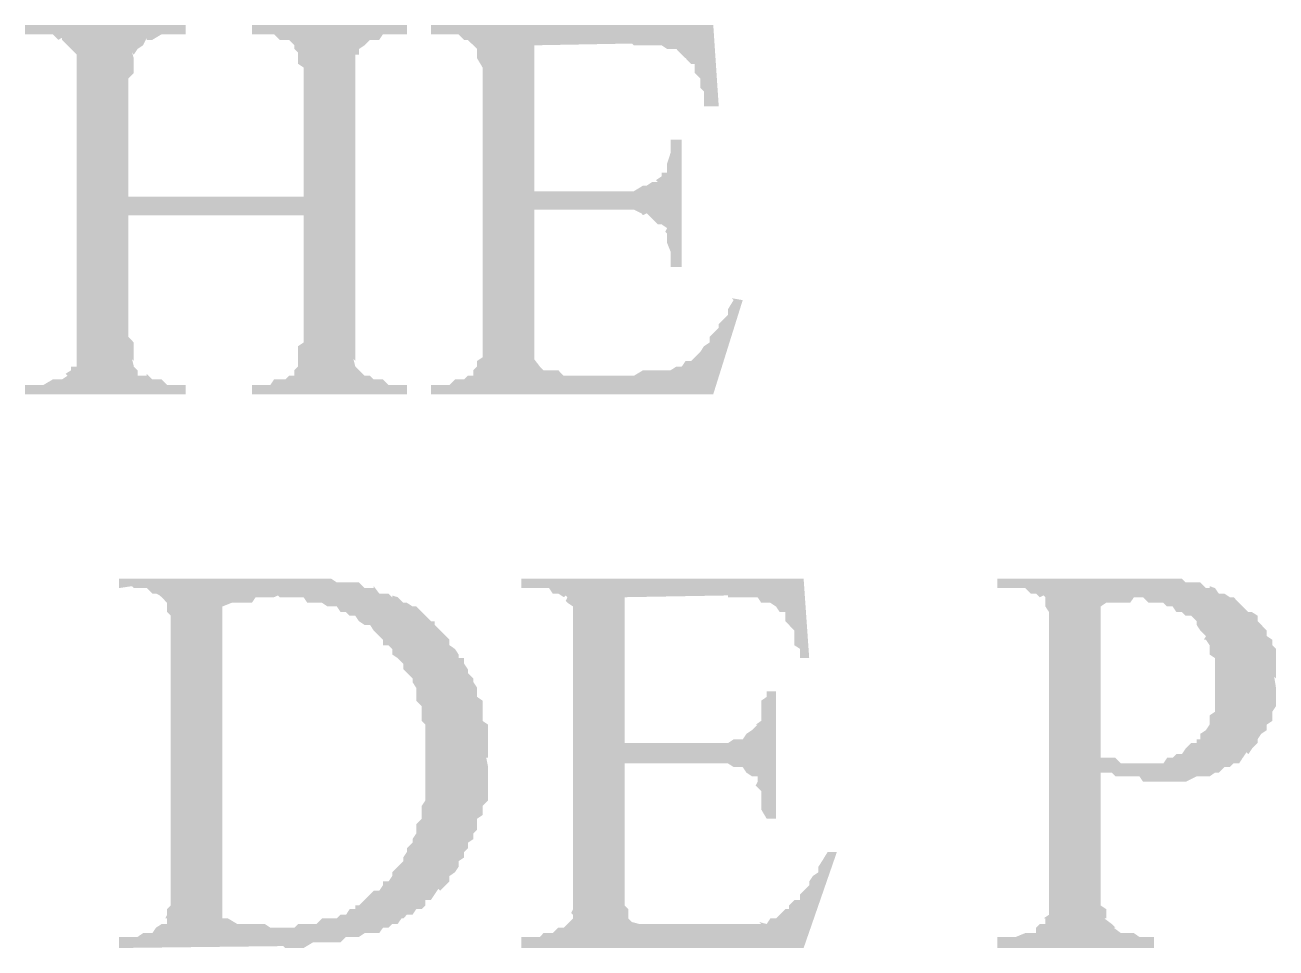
# Model space of a CAD drawing. Header units: millimetres. Extents: x 3240 to 3412, y 1366 to 1426.
# Drawn here: x 3283.679 to 3284.801, y 1375.27 to 1376.097 of the extents above; entities that cross this region are included whole.
import ezdxf

# ---------------------------------------------------------------- set-up
doc = ezdxf.new("R2010")
doc.units = ezdxf.units.MM

msp = doc.modelspace()

# ---------------------------------------------------------------- hatches: boundary and pattern name
at = {"true_color": 0x000007}
for points in [[(3283.772, 1375.943), (3283.9291, 1375.943), (3283.9291, 1376.0372), (3283.9291, 1376.0455), (3283.9291, 1376.0488), (3283.9291, 1376.0587), (3283.9241, 1376.062), (3283.9241, 1376.067), (3283.9241, 1376.0703), (3283.9241, 1376.072), (3283.9208, 1376.0753), (3283.9208, 1376.0786), (3283.9159, 1376.0835), (3283.9126, 1376.0835), (3283.9076, 1376.0835), (3283.9026, 1376.0885), (3283.8993, 1376.0885), (3283.8944, 1376.0885), (3283.8911, 1376.0885), (3283.8828, 1376.0885), (3283.8828, 1376.0968), (3284.0217, 1376.0968), (3284.0217, 1376.0885), (3284.0085, 1376.0885), (3284.0052, 1376.0885), (3284.0002, 1376.0885), (3283.9969, 1376.0835), (3283.9919, 1376.0835), (3283.9886, 1376.0835), (3283.9837, 1376.0786), (3283.9787, 1376.0753), (3283.9787, 1376.0703), (3283.9754, 1376.0703), (3283.9754, 1376.067), (3283.9754, 1376.062), (3283.9754, 1376.0587), (3283.9754, 1376.0538), (3283.9754, 1376.0488), (3283.9754, 1376.0405), (3283.9754, 1376.0372), (3283.9754, 1375.8255), (3283.9754, 1375.8173), (3283.9754, 1375.8123), (3283.9754, 1375.809), (3283.9754, 1375.7991), (3283.9754, 1375.7958), (3283.9738, 1375.7974), (3283.9754, 1375.7908), (3283.9787, 1375.7875), (3283.9837, 1375.7825), (3283.9886, 1375.7825), (3283.987, 1375.7842), (3283.9919, 1375.7792), (3283.9969, 1375.7792), (3284.0002, 1375.7792), (3284.0052, 1375.7743), (3284.0085, 1375.7743), (3284.0217, 1375.7743), (3284.0217, 1375.766), (3283.8828, 1375.766), (3283.8828, 1375.7743), (3283.8911, 1375.7743), (3283.8993, 1375.7743), (3283.9026, 1375.7792), (3283.9076, 1375.7792), (3283.9126, 1375.7792), (3283.9159, 1375.7825), (3283.9208, 1375.7825), (3283.9208, 1375.7875), (3283.9241, 1375.7908), (3283.9241, 1375.7925), (3283.9241, 1375.7958), (3283.9241, 1375.7991), (3283.9241, 1375.809), (3283.9291, 1375.8123), (3283.9291, 1375.8206), (3283.9291, 1375.8255), (3283.9291, 1375.9264), (3283.772, 1375.9264), (3283.772, 1375.8255), (3283.772, 1375.8173), (3283.7769, 1375.8123), (3283.7769, 1375.809), (3283.7769, 1375.7991), (3283.7769, 1375.7958), (3283.7753, 1375.7974), (3283.7769, 1375.7908), (3283.7802, 1375.7875), (3283.7802, 1375.7825), (3283.7885, 1375.7825), (3283.7885, 1375.7842), (3283.7935, 1375.7792), (3283.7968, 1375.7792), (3283.8018, 1375.7792), (3283.8067, 1375.7743), (3283.81, 1375.7743), (3283.8233, 1375.7743), (3283.8233, 1375.766), (3283.6794, 1375.766), (3283.6794, 1375.7743), (3283.6909, 1375.7743), (3283.6959, 1375.7743), (3283.7042, 1375.7792), (3283.7091, 1375.7792), (3283.7124, 1375.7792), (3283.7174, 1375.7825), (3283.7157, 1375.7842), (3283.7207, 1375.7875), (3283.7207, 1375.7908), (3283.7257, 1375.7908), (3283.7257, 1375.7958), (3283.7257, 1375.7991), (3283.7257, 1375.809), (3283.7257, 1375.8123), (3283.7257, 1375.8206), (3283.7257, 1375.8255), (3283.7257, 1376.0372), (3283.7257, 1376.0455), (3283.7257, 1376.0488), (3283.7257, 1376.0587), (3283.7257, 1376.062), (3283.7257, 1376.067), (3283.7257, 1376.0703), (3283.724, 1376.072), (3283.7207, 1376.0753), (3283.7174, 1376.0786), (3283.7124, 1376.0835), (3283.7124, 1376.0852), (3283.7091, 1376.0835), (3283.7042, 1376.0885), (3283.7009, 1376.0885), (3283.6959, 1376.0885), (3283.6909, 1376.0885), (3283.6794, 1376.0885), (3283.6794, 1376.0968), (3283.8233, 1376.0968), (3283.8233, 1376.0885), (3283.81, 1376.0885), (3283.8067, 1376.0885), (3283.8018, 1376.0885), (3283.7935, 1376.0835), (3283.7885, 1376.0835), (3283.7885, 1376.0852), (3283.7852, 1376.0786), (3283.7802, 1376.0753), (3283.7769, 1376.0703), (3283.7753, 1376.072), (3283.7769, 1376.067), (3283.7769, 1376.062), (3283.7769, 1376.0587), (3283.7769, 1376.0538), (3283.772, 1376.0488), (3283.772, 1376.0405), (3283.772, 1376.0372)], [(3284.1358, 1376.0786), (3284.1358, 1375.9479), (3284.2086, 1375.9479), (3284.2169, 1375.9479), (3284.2202, 1375.9479), (3284.2251, 1375.9479), (3284.2334, 1375.9529), (3284.2384, 1375.9529), (3284.2367, 1375.9529), (3284.2417, 1375.9562), (3284.2466, 1375.9562), (3284.245, 1375.9578), (3284.25, 1375.9612), (3284.25, 1375.9645), (3284.2549, 1375.9645), (3284.2549, 1375.9694), (3284.2549, 1375.9727), (3284.2582, 1375.9827), (3284.2582, 1375.986), (3284.2582, 1375.9909), (3284.2582, 1375.9942), (3284.2681, 1375.9942), (3284.2681, 1375.8801), (3284.2582, 1375.8801), (3284.2582, 1375.8884), (3284.2582, 1375.8933), (3284.2549, 1375.9016), (3284.2549, 1375.9049), (3284.2549, 1375.9099), (3284.2533, 1375.9115), (3284.2549, 1375.9148), (3284.25, 1375.9182), (3284.2466, 1375.9182), (3284.2417, 1375.9231), (3284.2384, 1375.9264), (3284.2367, 1375.9281), (3284.2334, 1375.9264), (3284.2318, 1375.9281), (3284.2251, 1375.9314), (3284.2202, 1375.9314), (3284.2169, 1375.9314), (3284.2119, 1375.9314), (3284.2086, 1375.9314), (3284.1358, 1375.9314), (3284.1358, 1375.8206), (3284.1358, 1375.8123), (3284.1358, 1375.809), (3284.1358, 1375.804), (3284.1358, 1375.7991), (3284.1358, 1375.7958), (3284.1358, 1375.7974), (3284.1408, 1375.7908), (3284.1441, 1375.7875), (3284.1491, 1375.7875), (3284.1524, 1375.7875), (3284.1573, 1375.7875), (3284.1623, 1375.7825), (3284.2202, 1375.7825), (3284.2251, 1375.7825), (3284.2334, 1375.7875), (3284.2384, 1375.7875), (3284.2417, 1375.7875), (3284.2466, 1375.7875), (3284.25, 1375.7875), (3284.2549, 1375.7875), (3284.2582, 1375.7875), (3284.2632, 1375.7908), (3284.2681, 1375.7908), (3284.2715, 1375.7958), (3284.2764, 1375.7958), (3284.2797, 1375.7991), (3284.2847, 1375.804), (3284.288, 1375.809), (3284.293, 1375.8123), (3284.293, 1375.8173), (3284.2963, 1375.8206), (3284.3012, 1375.8255), (3284.3012, 1375.8288), (3284.3062, 1375.8338), (3284.3095, 1375.8371), (3284.3095, 1375.8421), (3284.3145, 1375.8503), (3284.3128, 1375.852), (3284.3227, 1375.8503), (3284.2963, 1375.766), (3284.0432, 1375.766), (3284.0432, 1375.7743), (3284.0515, 1375.7743), (3284.0598, 1375.7743), (3284.0647, 1375.7792), (3284.068, 1375.7792), (3284.073, 1375.7792), (3284.0763, 1375.7825), (3284.0813, 1375.7825), (3284.0813, 1375.7875), (3284.0846, 1375.7908), (3284.0846, 1375.7925), (3284.0846, 1375.7958), (3284.0895, 1375.7991), (3284.0895, 1375.804), (3284.0895, 1375.809), (3284.0895, 1375.8173), (3284.0895, 1375.8206), (3284.0895, 1375.8255), (3284.0895, 1376.0405), (3284.0895, 1376.0455), (3284.0895, 1376.0538), (3284.0895, 1376.0587), (3284.0846, 1376.067), (3284.0846, 1376.0703), (3284.0846, 1376.072), (3284.0846, 1376.0753), (3284.0813, 1376.0786), (3284.0796, 1376.0802), (3284.0763, 1376.0835), (3284.073, 1376.0835), (3284.068, 1376.0885), (3284.0647, 1376.0885), (3284.0565, 1376.0885), (3284.0515, 1376.0885), (3284.0432, 1376.0885), (3284.0432, 1376.0968), (3284.2963, 1376.0968), (3284.3012, 1376.024), (3284.288, 1376.024), (3284.288, 1376.0323), (3284.288, 1376.0372), (3284.2847, 1376.0405), (3284.2847, 1376.0455), (3284.2847, 1376.0488), (3284.2797, 1376.0538), (3284.2797, 1376.0587), (3284.2797, 1376.062), (3284.2764, 1376.062), (3284.2715, 1376.067), (3284.2681, 1376.0703), (3284.2632, 1376.0753), (3284.2582, 1376.0753), (3284.2549, 1376.0753), (3284.25, 1376.0786), (3284.2466, 1376.0786), (3284.2384, 1376.0786), (3284.2334, 1376.0786), (3284.2251, 1376.0786), (3284.2235, 1376.0802)], [(3284.2169, 1375.5841), (3284.2169, 1375.4534), (3284.288, 1375.4534), (3284.2963, 1375.4534), (3284.3062, 1375.4534), (3284.3095, 1375.4534), (3284.3145, 1375.4567), (3284.3178, 1375.4567), (3284.3227, 1375.4567), (3284.326, 1375.4617), (3284.331, 1375.465), (3284.336, 1375.4699), (3284.3343, 1375.4699), (3284.3393, 1375.4733), (3284.3393, 1375.4782), (3284.3393, 1375.4865), (3284.3393, 1375.4914), (3284.3442, 1375.4948), (3284.3442, 1375.4997), (3284.3525, 1375.4997), (3284.3525, 1375.3856), (3284.3442, 1375.3856), (3284.3393, 1375.3939), (3284.3393, 1375.4021), (3284.3393, 1375.4054), (3284.3393, 1375.4104), (3284.336, 1375.4137), (3284.3343, 1375.4154), (3284.336, 1375.4187), (3284.336, 1375.4236), (3284.331, 1375.4236), (3284.326, 1375.4269), (3284.3227, 1375.4319), (3284.3211, 1375.4319), (3284.3178, 1375.4319), (3284.3145, 1375.4319), (3284.3095, 1375.4352), (3284.3062, 1375.4352), (3284.2963, 1375.4352), (3284.293, 1375.4352), (3284.288, 1375.4352), (3284.2169, 1375.4352), (3284.2169, 1375.3261), (3284.2169, 1375.3211), (3284.2169, 1375.3128), (3284.2169, 1375.3079), (3284.2202, 1375.3046), (3284.2202, 1375.2996), (3284.2202, 1375.3012), (3284.2202, 1375.2963), (3284.2251, 1375.2913), (3284.2235, 1375.293), (3284.2301, 1375.2913), (3284.2334, 1375.2913), (3284.2384, 1375.2913), (3284.2466, 1375.2913), (3284.3012, 1375.2913), (3284.3095, 1375.2913), (3284.3145, 1375.2913), (3284.3178, 1375.2913), (3284.326, 1375.2913), (3284.331, 1375.2913), (3284.336, 1375.2913), (3284.3393, 1375.2913), (3284.3376, 1375.293), (3284.3442, 1375.2913), (3284.3475, 1375.2963), (3284.3525, 1375.2963), (3284.3558, 1375.2996), (3284.3608, 1375.3046), (3284.3641, 1375.3046), (3284.3641, 1375.3079), (3284.369, 1375.3128), (3284.374, 1375.3128), (3284.374, 1375.3178), (3284.3773, 1375.3211), (3284.3823, 1375.3261), (3284.3823, 1375.3294), (3284.3856, 1375.3343), (3284.3905, 1375.3376), (3284.3905, 1375.3426), (3284.3938, 1375.3476), (3284.3988, 1375.3558), (3284.3972, 1375.3558), (3284.4071, 1375.3558), (3284.3773, 1375.2698), (3284.1243, 1375.2698), (3284.1243, 1375.2797), (3284.1358, 1375.2797), (3284.1408, 1375.2797), (3284.1441, 1375.2831), (3284.1491, 1375.2831), (3284.1524, 1375.2831), (3284.1573, 1375.288), (3284.1623, 1375.288), (3284.1656, 1375.2913), (3284.1706, 1375.2963), (3284.1706, 1375.2996), (3284.1689, 1375.3012), (3284.1706, 1375.3046), (3284.1706, 1375.3079), (3284.1706, 1375.3128), (3284.1706, 1375.3211), (3284.1706, 1375.3261), (3284.1706, 1375.3294), (3284.1706, 1375.546), (3284.1706, 1375.5493), (3284.1706, 1375.5593), (3284.1706, 1375.5626), (3284.1706, 1375.5708), (3284.1706, 1375.5758), (3284.1656, 1375.5791), (3284.164, 1375.5808), (3284.1656, 1375.5841), (3284.164, 1375.5857), (3284.1623, 1375.5841), (3284.1573, 1375.5874), (3284.1524, 1375.5874), (3284.1491, 1375.5923), (3284.1441, 1375.5923), (3284.1408, 1375.5923), (3284.1358, 1375.5923), (3284.1243, 1375.5923), (3284.1243, 1375.6006), (3284.3773, 1375.6006), (3284.3823, 1375.5295), (3284.374, 1375.5295), (3284.374, 1375.5378), (3284.369, 1375.5411), (3284.369, 1375.546), (3284.369, 1375.5543), (3284.3641, 1375.5593), (3284.3608, 1375.5626), (3284.3608, 1375.5675), (3284.3608, 1375.5708), (3284.3558, 1375.5708), (3284.3525, 1375.5758), (3284.3475, 1375.5791), (3284.3442, 1375.5791), (3284.3393, 1375.5791), (3284.336, 1375.5841), (3284.331, 1375.5841), (3284.326, 1375.5841), (3284.3227, 1375.5841), (3284.3145, 1375.5841), (3284.3095, 1375.5841), (3284.3095, 1375.5857)]]:
    msp.add_hatch(color=7, dxfattribs=at).paths.add_polyline_path(points)
h = msp.add_hatch(color=7, dxfattribs=at)
h.paths.add_polyline_path([(3283.7637, 1375.2698), (3283.7637, 1375.2797), (3283.7769, 1375.2797), (3283.7802, 1375.2797), (3283.7852, 1375.2831), (3283.7885, 1375.2831), (3283.7935, 1375.2831), (3283.7968, 1375.288), (3283.8018, 1375.2913), (3283.8067, 1375.2913), (3283.8067, 1375.2963), (3283.8051, 1375.2963), (3283.8067, 1375.2996), (3283.8067, 1375.3046), (3283.81, 1375.3079), (3283.81, 1375.3128), (3283.81, 1375.3211), (3283.81, 1375.3261), (3283.81, 1375.3294), (3283.81, 1375.5411), (3283.81, 1375.5493), (3283.81, 1375.5593), (3283.81, 1375.5626), (3283.81, 1375.5675), (3283.8067, 1375.5708), (3283.8067, 1375.5758), (3283.8067, 1375.5791), (3283.8018, 1375.5841), (3283.8001, 1375.5857), (3283.7968, 1375.5874), (3283.7935, 1375.5874), (3283.7885, 1375.5923), (3283.7852, 1375.5923), (3283.7769, 1375.5923), (3283.7753, 1375.594), (3283.7637, 1375.5923), (3283.7637, 1375.6006), (3283.8944, 1375.6006), (3283.9026, 1375.6006), (3283.9076, 1375.6006), (3283.9159, 1375.6006), (3283.9208, 1375.6006), (3283.9291, 1375.6006), (3283.9324, 1375.6006), (3283.9374, 1375.6006), (3283.9456, 1375.6006), (3283.9506, 1375.6006), (3283.9539, 1375.6006), (3283.9589, 1375.5973), (3283.9622, 1375.5973), (3283.9671, 1375.5973), (3283.9704, 1375.5973), (3283.9787, 1375.5973), (3283.9837, 1375.5923), (3283.9886, 1375.5923), (3283.9919, 1375.5923), (3283.9919, 1375.594), (3283.9969, 1375.5874), (3284.0002, 1375.5874), (3284.0052, 1375.5874), (3284.0085, 1375.5841), (3284.0085, 1375.5857), (3284.0134, 1375.5841), (3284.0184, 1375.5791), (3284.0217, 1375.5791), (3284.0267, 1375.5758), (3284.03, 1375.5758), (3284.035, 1375.5708), (3284.0383, 1375.5675), (3284.0432, 1375.5626), (3284.0465, 1375.5626), (3284.0465, 1375.5593), (3284.0515, 1375.5543), (3284.0565, 1375.5493), (3284.0598, 1375.546), (3284.0598, 1375.5411), (3284.0647, 1375.5378), (3284.068, 1375.5328), (3284.068, 1375.5295), (3284.073, 1375.5295), (3284.073, 1375.5245), (3284.0763, 1375.5196), (3284.0763, 1375.5163), (3284.0813, 1375.5113), (3284.0813, 1375.508), (3284.0846, 1375.503), (3284.0846, 1375.4997), (3284.0846, 1375.4948), (3284.0895, 1375.4914), (3284.0895, 1375.4865), (3284.0895, 1375.4815), (3284.0895, 1375.4733), (3284.0945, 1375.4699), (3284.0945, 1375.465), (3284.0945, 1375.4617), (3284.0945, 1375.4567), (3284.0945, 1375.4534), (3284.0945, 1375.4435), (3284.0945, 1375.4402), (3284.0928, 1375.4402), (3284.0945, 1375.4319), (3284.0945, 1375.4269), (3284.0945, 1375.4236), (3284.0945, 1375.4187), (3284.0945, 1375.4137), (3284.0945, 1375.4054), (3284.0945, 1375.4021), (3284.0895, 1375.3972), (3284.0895, 1375.3939), (3284.0895, 1375.3889), (3284.0846, 1375.3856), (3284.0846, 1375.3806), (3284.0846, 1375.3757), (3284.0813, 1375.3724), (3284.0813, 1375.3674), (3284.0763, 1375.3641), (3284.0763, 1375.3591), (3284.073, 1375.3558), (3284.073, 1375.3509), (3284.068, 1375.3476), (3284.068, 1375.3426), (3284.0647, 1375.3376), (3284.0598, 1375.3343), (3284.0598, 1375.3294), (3284.0565, 1375.3261), (3284.0515, 1375.3211), (3284.0498, 1375.3227), (3284.0465, 1375.3178), (3284.0432, 1375.3128), (3284.0383, 1375.3128), (3284.0383, 1375.3079), (3284.035, 1375.3046), (3284.03, 1375.3046), (3284.0267, 1375.2996), (3284.0217, 1375.2996), (3284.0184, 1375.2963), (3284.0168, 1375.2963), (3284.0134, 1375.2913), (3284.0085, 1375.2913), (3284.0052, 1375.288), (3284.0002, 1375.288), (3283.9969, 1375.2831), (3283.9919, 1375.2831), (3283.9837, 1375.2831), (3283.9787, 1375.2797), (3283.9754, 1375.2797), (3283.9704, 1375.2797), (3283.9671, 1375.2797), (3283.9622, 1375.2748), (3283.9589, 1375.2748), (3283.9506, 1375.2748), (3283.9456, 1375.2748), (3283.9407, 1375.2748), (3283.9374, 1375.2748), (3283.9291, 1375.2698), (3283.9241, 1375.2698), (3283.9208, 1375.2698), (3283.9126, 1375.2698), (3283.9109, 1375.2715)])
h.paths.add_polyline_path([(3283.8563, 1375.2963), (3283.8613, 1375.2963), (3283.8696, 1375.2913), (3283.8729, 1375.2913), (3283.8778, 1375.2913), (3283.8828, 1375.2913), (3283.8911, 1375.2913), (3283.8944, 1375.2913), (3283.8993, 1375.288), (3283.9026, 1375.288), (3283.9076, 1375.288), (3283.9059, 1375.288), (3283.9126, 1375.288), (3283.9208, 1375.288), (3283.9241, 1375.2913), (3283.9291, 1375.2913), (3283.9324, 1375.2913), (3283.9374, 1375.2913), (3283.9407, 1375.2913), (3283.9456, 1375.2963), (3283.9539, 1375.2963), (3283.9589, 1375.2963), (3283.9622, 1375.2996), (3283.9671, 1375.2996), (3283.9704, 1375.3046), (3283.9754, 1375.3046), (3283.9754, 1375.3079), (3283.9787, 1375.3079), (3283.9837, 1375.3128), (3283.9886, 1375.3178), (3283.9919, 1375.3211), (3283.9969, 1375.3211), (3284.0002, 1375.3261), (3284.0002, 1375.3294), (3284.0052, 1375.3294), (3284.0085, 1375.3343), (3284.0085, 1375.3376), (3284.0134, 1375.3426), (3284.0184, 1375.3476), (3284.0184, 1375.3509), (3284.0217, 1375.3558), (3284.0217, 1375.3591), (3284.0267, 1375.3641), (3284.0267, 1375.3674), (3284.03, 1375.3724), (3284.03, 1375.3757), (3284.03, 1375.3806), (3284.035, 1375.3856), (3284.035, 1375.3889), (3284.035, 1375.3939), (3284.035, 1375.3972), (3284.0383, 1375.4021), (3284.0383, 1375.4104), (3284.0383, 1375.4137), (3284.0383, 1375.4187), (3284.0383, 1375.4236), (3284.0383, 1375.4319), (3284.0383, 1375.4352), (3284.0383, 1375.4369), (3284.0383, 1375.4402), (3284.0383, 1375.4484), (3284.0383, 1375.4534), (3284.0383, 1375.4567), (3284.0383, 1375.465), (3284.0383, 1375.4699), (3284.035, 1375.4733), (3284.035, 1375.4782), (3284.035, 1375.4815), (3284.035, 1375.4865), (3284.03, 1375.4914), (3284.03, 1375.4948), (3284.03, 1375.503), (3284.0267, 1375.508), (3284.0267, 1375.5113), (3284.0217, 1375.5163), (3284.0201, 1375.5179), (3284.0184, 1375.5196), (3284.0184, 1375.5245), (3284.0134, 1375.5295), (3284.0085, 1375.5328), (3284.0085, 1375.5378), (3284.0052, 1375.5411), (3284.0002, 1375.5411), (3284.0002, 1375.546), (3283.9969, 1375.5493), (3283.9919, 1375.5543), (3283.9886, 1375.5593), (3283.9837, 1375.5593), (3283.9787, 1375.5626), (3283.9754, 1375.5675), (3283.9704, 1375.5675), (3283.9671, 1375.5708), (3283.9622, 1375.5708), (3283.9589, 1375.5758), (3283.9539, 1375.5758), (3283.9506, 1375.5758), (3283.9456, 1375.5791), (3283.9407, 1375.5791), (3283.9374, 1375.5791), (3283.9324, 1375.5791), (3283.9291, 1375.5841), (3283.9208, 1375.5841), (3283.9159, 1375.5841), (3283.9126, 1375.5841), (3283.9076, 1375.5841), (3283.9059, 1375.5857), (3283.9026, 1375.5841), (3283.8993, 1375.5841), (3283.8944, 1375.5841), (3283.8861, 1375.5841), (3283.8828, 1375.5791), (3283.8778, 1375.5791), (3283.8729, 1375.5791), (3283.8696, 1375.5791), (3283.8646, 1375.5791), (3283.8563, 1375.5758)])
h = msp.add_hatch(color=7, dxfattribs=at)
h.paths.add_polyline_path([(3284.6436, 1375.4269), (3284.6436, 1375.3294), (3284.6436, 1375.3211), (3284.6436, 1375.3178), (3284.6436, 1375.3079), (3284.6485, 1375.3046), (3284.6485, 1375.2996), (3284.6485, 1375.2963), (3284.6469, 1375.2963), (3284.6535, 1375.2913), (3284.6519, 1375.293), (3284.6568, 1375.288), (3284.6552, 1375.288), (3284.6618, 1375.2831), (3284.6651, 1375.2831), (3284.6734, 1375.2831), (3284.6783, 1375.2797), (3284.6767, 1375.2797), (3284.6915, 1375.2797), (3284.6915, 1375.2698), (3284.551, 1375.2698), (3284.551, 1375.2797), (3284.5642, 1375.2797), (3284.5675, 1375.2797), (3284.5758, 1375.2831), (3284.5807, 1375.2831), (3284.5857, 1375.2831), (3284.5857, 1375.288), (3284.589, 1375.2913), (3284.594, 1375.2913), (3284.594, 1375.2963), (3284.5923, 1375.2963), (3284.5973, 1375.2996), (3284.5973, 1375.3046), (3284.5973, 1375.3079), (3284.5973, 1375.3128), (3284.5973, 1375.3211), (3284.5973, 1375.3261), (3284.5973, 1375.3294), (3284.5973, 1375.5411), (3284.5973, 1375.5493), (3284.5973, 1375.5593), (3284.5973, 1375.5626), (3284.5973, 1375.5675), (3284.5973, 1375.5708), (3284.594, 1375.5758), (3284.594, 1375.5791), (3284.594, 1375.5841), (3284.5923, 1375.5857), (3284.589, 1375.5841), (3284.5857, 1375.5874), (3284.5807, 1375.5874), (3284.5758, 1375.5923), (3284.5725, 1375.5923), (3284.5675, 1375.5923), (3284.5642, 1375.5923), (3284.551, 1375.5923), (3284.551, 1375.6006), (3284.6734, 1375.6006), (3284.6783, 1375.6006), (3284.6816, 1375.6006), (3284.6915, 1375.6006), (3284.6949, 1375.6006), (3284.6998, 1375.6006), (3284.7081, 1375.6006), (3284.7114, 1375.6006), (3284.7164, 1375.6006), (3284.7197, 1375.5973), (3284.7246, 1375.5973), (3284.7296, 1375.5973), (3284.7329, 1375.5973), (3284.7379, 1375.5923), (3284.7412, 1375.5923), (3284.7412, 1375.594), (3284.7461, 1375.5923), (3284.7494, 1375.5874), (3284.7544, 1375.5874), (3284.7594, 1375.5841), (3284.7627, 1375.5841), (3284.7676, 1375.5791), (3284.7709, 1375.5758), (3284.7759, 1375.5708), (3284.7792, 1375.5708), (3284.7842, 1375.5675), (3284.7842, 1375.5626), (3284.7875, 1375.5593), (3284.7924, 1375.5543), (3284.7924, 1375.5493), (3284.7974, 1375.546), (3284.7974, 1375.5411), (3284.8007, 1375.5378), (3284.8007, 1375.5328), (3284.8007, 1375.5295), (3284.8007, 1375.5245), (3284.8007, 1375.5163), (3284.8007, 1375.5113), (3284.7991, 1375.5129), (3284.8007, 1375.503), (3284.8007, 1375.4997), (3284.8007, 1375.4948), (3284.8007, 1375.4914), (3284.8007, 1375.4865), (3284.7974, 1375.4815), (3284.7974, 1375.4782), (3284.7974, 1375.4733), (3284.7924, 1375.4699), (3284.7924, 1375.465), (3284.7875, 1375.4617), (3284.7842, 1375.4567), (3284.7842, 1375.4534), (3284.7792, 1375.4484), (3284.7759, 1375.4435), (3284.7742, 1375.4451), (3284.7709, 1375.4402), (3284.7676, 1375.4352), (3284.7627, 1375.4352), (3284.7594, 1375.4319), (3284.7544, 1375.4319), (3284.7494, 1375.4269), (3284.7461, 1375.4269), (3284.7412, 1375.4236), (3284.7379, 1375.4236), (3284.7329, 1375.4236), (3284.7296, 1375.4236), (3284.7197, 1375.4187), (3284.7164, 1375.4187), (3284.7114, 1375.4187), (3284.7031, 1375.4187), (3284.6998, 1375.4187), (3284.6949, 1375.4187), (3284.6915, 1375.4187), (3284.6866, 1375.4187), (3284.6816, 1375.4187), (3284.6783, 1375.4236), (3284.6734, 1375.4236), (3284.67, 1375.4236), (3284.6651, 1375.4236), (3284.6618, 1375.4236), (3284.6568, 1375.4236), (3284.6535, 1375.4269), (3284.6436, 1375.4269), (3284.6436, 1375.4286)])
h.paths.add_polyline_path([(3284.6436, 1375.4402), (3284.6535, 1375.4402), (3284.6568, 1375.4402), (3284.6618, 1375.4352), (3284.6651, 1375.4352), (3284.67, 1375.4352), (3284.6734, 1375.4352), (3284.6783, 1375.4352), (3284.6816, 1375.4352), (3284.6866, 1375.4352), (3284.6915, 1375.4352), (3284.6949, 1375.4352), (3284.6998, 1375.4352), (3284.7031, 1375.4402), (3284.7081, 1375.4402), (3284.7114, 1375.4435), (3284.7164, 1375.4435), (3284.7197, 1375.4484), (3284.7246, 1375.4534), (3284.7296, 1375.4534), (3284.7296, 1375.4567), (3284.7329, 1375.4567), (3284.7329, 1375.4617), (3284.7379, 1375.465), (3284.7412, 1375.4699), (3284.7412, 1375.4733), (3284.7412, 1375.4782), (3284.7461, 1375.4815), (3284.7461, 1375.4865), (3284.7461, 1375.4948), (3284.7461, 1375.4997), (3284.7461, 1375.503), (3284.7461, 1375.508), (3284.7461, 1375.5113), (3284.7461, 1375.5163), (3284.7461, 1375.5196), (3284.7461, 1375.5245), (3284.7461, 1375.5295), (3284.7412, 1375.5328), (3284.7412, 1375.5411), (3284.7379, 1375.546), (3284.7362, 1375.546), (3284.7379, 1375.5493), (3284.7329, 1375.5543), (3284.7296, 1375.5593), (3284.7296, 1375.5626), (3284.7246, 1375.5675), (3284.7197, 1375.5675), (3284.7164, 1375.5708), (3284.7114, 1375.5708), (3284.7081, 1375.5758), (3284.7031, 1375.5758), (3284.6998, 1375.5791), (3284.6949, 1375.5791), (3284.6915, 1375.5791), (3284.6866, 1375.5791), (3284.6816, 1375.5841), (3284.6783, 1375.5841), (3284.6734, 1375.5841), (3284.67, 1375.5791), (3284.6651, 1375.5791), (3284.6618, 1375.5791), (3284.6535, 1375.5791), (3284.6485, 1375.5791), (3284.6436, 1375.5758)])

doc.saveas('drawing.dxf')
